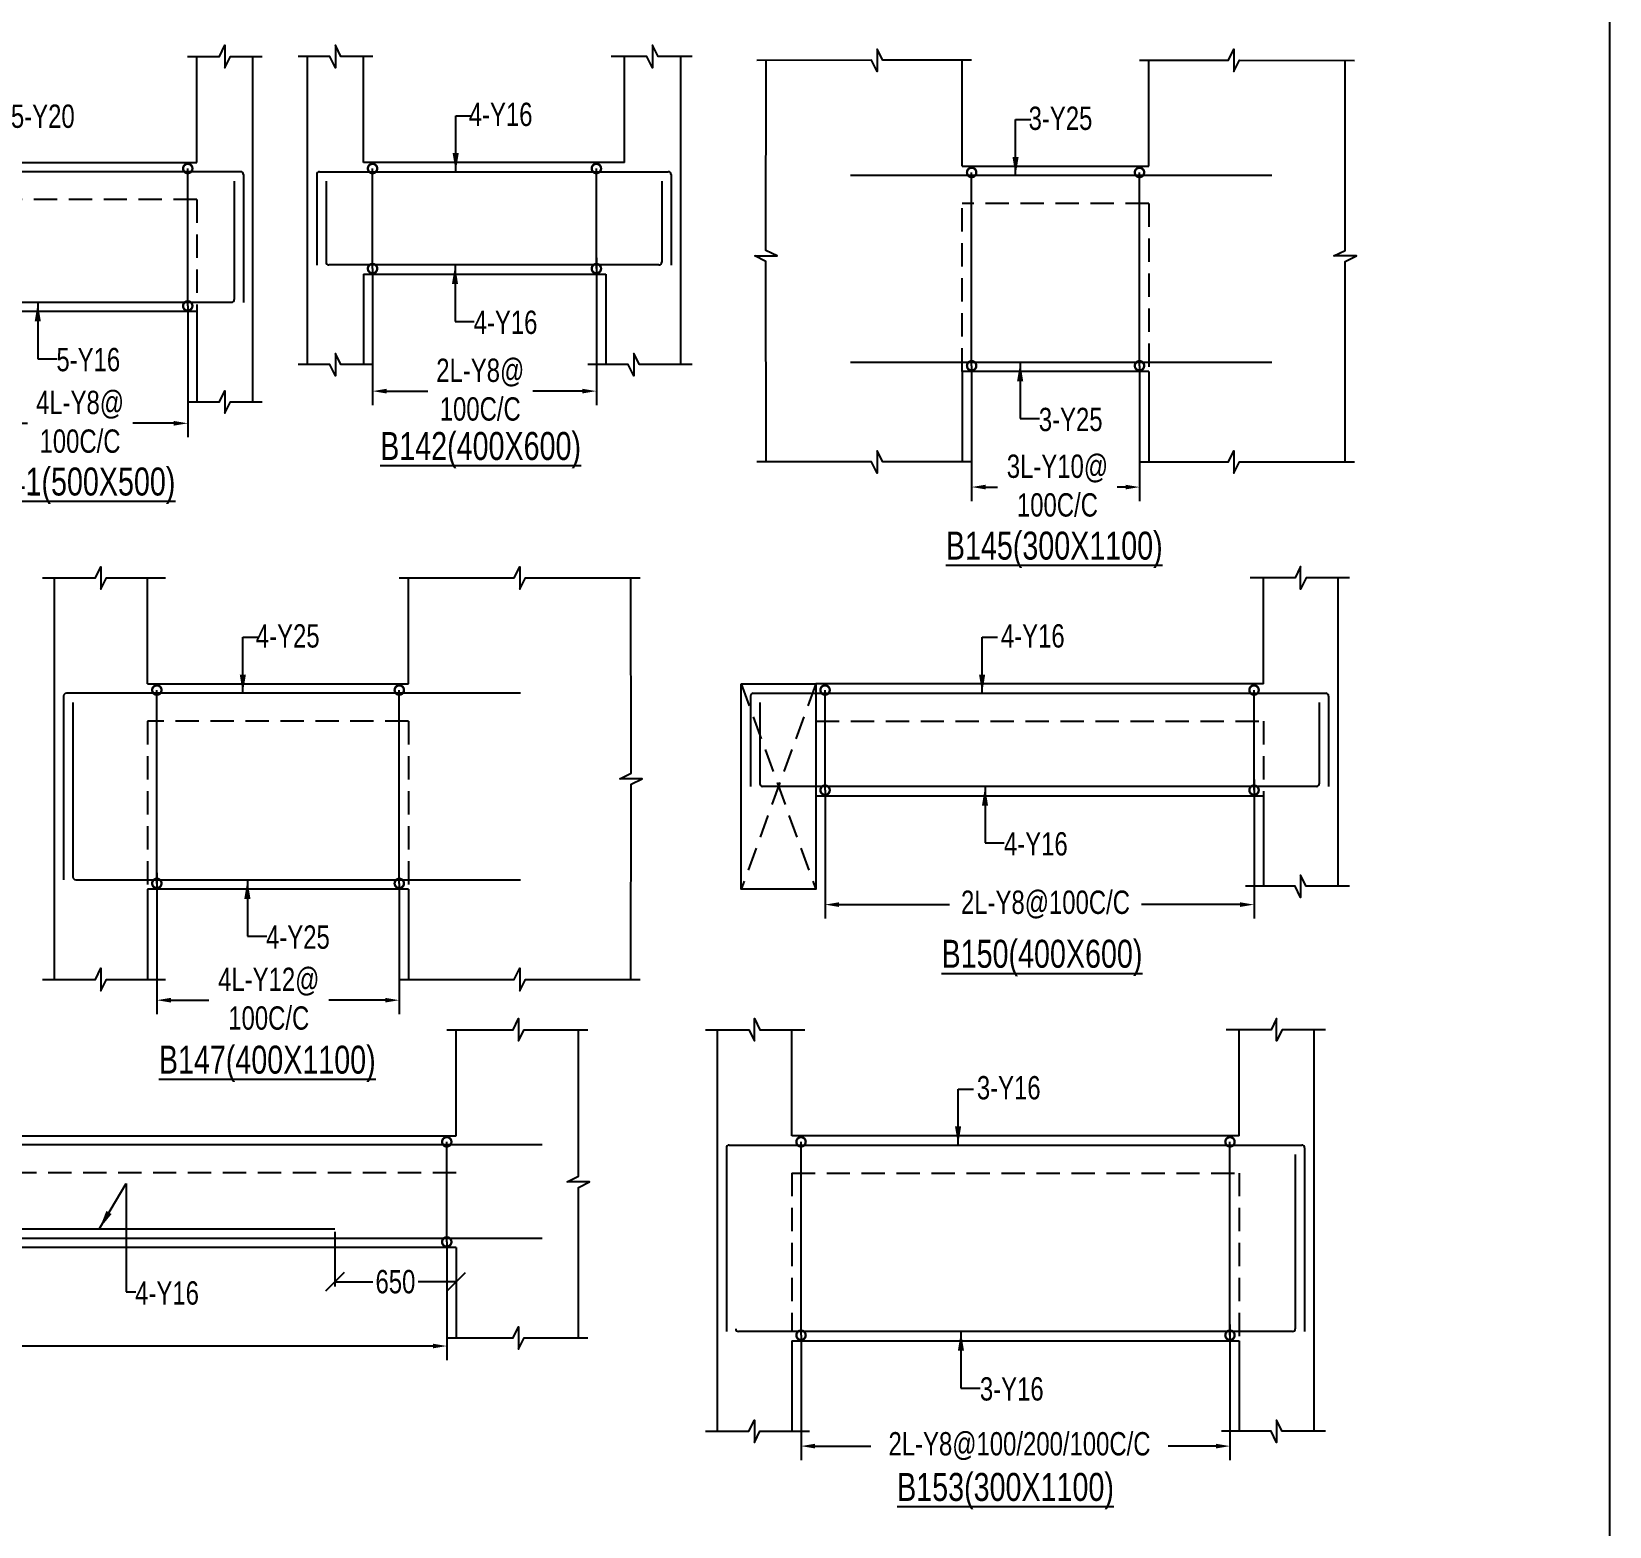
# Model space of a CAD drawing. Header units: millimetres. Extents: x 31347440 to 31744305, y -21457036 to -21063618.
# Drawn here: x 31671145 to 31679606, y -21179975 to -21171960 of the extents above; entities that cross this region are included whole.
import ezdxf

# ---------------------------------------------------------------- set-up
doc = ezdxf.new("R2010")
doc.units = ezdxf.units.MM
doc.header["$LTSCALE"] = 1000
doc.header["$MEASUREMENT"] = 0
doc.header["$PDMODE"] = 3
for name, pattern in [('CONTINOUS', [0]), ('CONTINU', [0]), ('HIDDEN', [0.375, 0.25, -0.125])]:
    doc.linetypes.add(name, pattern=pattern)
for name, color, linetype in [('-S-ARROW', 253, 'Continuous'), ('-S-MISC', 8, 'Continuous'), ('-S-STIRUP', 11, 'Continuous'), ('-STR-BEAM', 7, 'CONTINU'), ('-STR-COLUMN', 5, 'HIDDEN'), ('-STR-REINF', 3, 'Continuous'), ('-STR-RF-DIM', 8, 'CONTINOUS'), ('-STR-TEXT', 6, 'Continuous'), ('S-BEAM', 7, 'Continuous'), ('SEC TEXT', 9, 'Continuous'), ('SLAB LINE', 254, 'HIDDEN')]:
    doc.layers.add(name, color=color, linetype=linetype)
doc.styles.add('BEAM-LS', font='romans.shx', dxfattribs={"width": 0.8})
doc.styles.add('SOBHA', font='swisscl.ttf')
doc.styles.add('sobha.sed', font='swisscl.ttf')
doc.dimstyles.new('S-50', dxfattribs={"dimscale": 50, "dimtxt": 2.5, "dimasz": 2, "dimexe": 0.5, "dimexo": 0.25, "dimgap": 0.25, "dimtad": 0, "dimdec": 0, "dimrnd": 0.0005, "dimzin": 0, "dimdsep": 46, "dimtxsty": 'sobha.sed', "dimblk": 'OBLIQUE', "dimcen": 0.09, "dimclrd": 8, "dimclre": 8, "dimclrt": 6, "dimadec": 0, "dimazin": 0, "dimtfac": 1, "dimtdec": 0, "dimtofl": 0, "dimtmove": 2, "dimatfit": 3, "dimfxl": 0.18, "dimtolj": 1, "dimtzin": 0, "dimlwd": -1, "dimlwe": -1, "dimarcsym": 0})
doc.dimstyles.new('S-DIM50', dxfattribs={"dimscale": 50, "dimtxt": 2.5, "dimasz": 1.5, "dimexe": 1.5, "dimexo": 1, "dimgap": 0.5, "dimtad": 0, "dimdec": 0, "dimzin": 0, "dimdsep": 46, "dimtxsty": 'SOBHA', "dimcen": 0.09, "dimclrd": 256, "dimclre": 256, "dimclrt": 6, "dimadec": 5, "dimazin": 0, "dimtfac": 1, "dimtdec": 0, "dimtofl": 0, "dimtmove": 0, "dimatfit": 3, "dimfxl": 0.18, "dimtolj": 1, "dimtzin": 0, "dimlwd": -1, "dimlwe": -1, "dimarcsym": 0})
doc.dimstyles.new('STIRUP', dxfattribs={"dimscale": 50, "dimtxt": 2.5, "dimasz": 2.2, "dimexe": 0, "dimexo": 0, "dimgap": 0.5, "dimtad": 0, "dimdec": 0, "dimzin": 0, "dimdsep": 46, "dimtxsty": 'BEAM-LS', "dimblk": 'DOTSMALL', "dimcen": 0.09, "dimclrd": 256, "dimclre": 256, "dimclrt": 256, "dimadec": 5, "dimazin": 0, "dimtfac": 1, "dimtdec": 0, "dimtofl": 0, "dimtmove": 0, "dimatfit": 3, "dimldrblk": 'DOTSMALL', "dimfxl": 0, "dimfxlon": 1, "dimtolj": 1, "dimtzin": 0, "dimlwd": -1, "dimlwe": -1, "dimarcsym": 0})

# ---------------------------------------------------------------- blocks, each defined once
blk = doc.blocks.new('*D206')
at = {"layer": '-STR-RF-DIM', "transparency": 16777216}
for p, q in [((31670782.6, -21173373.8), (31670782.6, -21174135.2)), ((31671982.9, -21173430.8), (31671982.9, -21174135.2)), ((31670857.6, -21174060.2), (31671123, -21174060.2)), ((31671907.9, -21174060.2), (31671687.7, -21174060.2))]:
    blk.add_line(p, q, dxfattribs=at)
for points in [[(31670857.6, -21174047.7), (31670857.6, -21174072.7), (31670782.6, -21174060.2)], [(31671907.9, -21174047.7), (31671907.9, -21174072.7), (31671982.9, -21174060.2)]]:
    blk.add_solid(points, dxfattribs=at)
at = {"layer": 'Defpoints', "color": 0, "transparency": 16777216}
for p in [(31670782.6, -21173373.8, 178586.6), (31671982.9, -21173430.8, 178586.6), (31671982.9, -21174060.2)]:
    blk.add_point(p, dxfattribs=at)
at = {"layer": '-STR-RF-DIM', "color": 6, "transparency": 16777216, "char_height": 125, "attachment_point": 5, "style": 'SOBHA'}
for s, insert in [('\\A1;4L-Y8@', (31671405.3, -21173961)), ('\\A1;100C/C', (31671405.3, -21174156.7))]:
    blk.add_mtext(s, dxfattribs=dict(at, insert=insert))
blk = doc.blocks.new('_OBLIQUE')
at = {"color": 0, "linetype": 'ByBlock'}
blk.add_line((-0.5, -0.5), (0.5, 0.5), dxfattribs=at)
blk = doc.blocks.new('_DotSmall')
at = {"color": 0, "linetype": 'ByBlock', "const_width": 0.5}
blk.add_lwpolyline([(-0.0625, 0, 1), (0.0625, 0, 1)], format="xyb", close=True, dxfattribs=at)
blk = doc.blocks.new('*D208')
at = {"layer": '-S-STIRUP', "ltscale": 100, "transparency": 16777216}
blk.add_line((31671982.9, -21173430.8), (31671982.9, -21172694.1), dxfattribs=at)
at = {"layer": 'Defpoints', "color": 0, "linetype": 'CONTINU', "ltscale": 100, "transparency": 16777216}
for p in [(31671982.9, -21172694.1), (31671982.9, -21172694.1), (31671982.9, -21173430.8)]:
    blk.add_point(p, dxfattribs=at)
at = {"layer": '-S-STIRUP', "linetype": 'CONTINU', "ltscale": 100, "transparency": 16777216, "xscale": 100, "yscale": 100, "zscale": 100}
for p, rotation in [((31671982.9, -21172694.1), 90), ((31671982.9, -21173430.8), 270)]:
    blk.add_blockref('_DotSmall', p, dxfattribs=dict(at, rotation=rotation))
blk = doc.blocks.new('*D209')
at = {"layer": '-STR-RF-DIM', "transparency": 16777216}
for p, q in [((31674174.1, -21173173.8), (31674174.1, -21173962.7)), ((31672973.8, -21173230.8), (31672973.8, -21173962.7)), ((31673048.8, -21173887.7), (31673269.9, -21173887.7)), ((31674099.1, -21173887.7), (31673832.9, -21173887.7))]:
    blk.add_line(p, q, dxfattribs=at)
for points in [[(31673048.8, -21173875.2), (31673048.8, -21173900.2), (31672973.8, -21173887.7)], [(31674099.1, -21173875.2), (31674099.1, -21173900.2), (31674174.1, -21173887.7)]]:
    blk.add_solid(points, dxfattribs=at)
at = {"layer": 'Defpoints', "color": 0, "transparency": 16777216}
for p in [(31674174.1, -21173173.8, 178586.6), (31672973.8, -21173230.8, 178586.6), (31672973.8, -21173887.7)]:
    blk.add_point(p, dxfattribs=at)
at = {"layer": '-STR-RF-DIM', "color": 6, "transparency": 16777216, "char_height": 125, "attachment_point": 5, "style": 'SOBHA'}
for s, insert in [('\\A1;2L-Y8@', (31673551.4, -21173788.5)), ('\\A1;100C/C', (31673551.4, -21173984.2))]:
    blk.add_mtext(s, dxfattribs=dict(at, insert=insert))
blk = doc.blocks.new('*D210')
at = {"layer": '-S-STIRUP', "ltscale": 100, "transparency": 16777216}
blk.add_line((31674174.1, -21173230.8), (31674174.1, -21172694.1), dxfattribs=at)
at = {"layer": 'Defpoints', "color": 0, "linetype": 'CONTINU', "ltscale": 100, "transparency": 16777216}
for p in [(31674174.1, -21172694.1), (31674174.1, -21172694.1), (31674174.1, -21173230.8)]:
    blk.add_point(p, dxfattribs=at)
at = {"layer": '-S-STIRUP', "linetype": 'CONTINU', "ltscale": 100, "transparency": 16777216, "xscale": 100, "yscale": 100, "zscale": 100}
for p, rotation in [((31674174.1, -21172694.1), 90), ((31674174.1, -21173230.8), 270)]:
    blk.add_blockref('_DotSmall', p, dxfattribs=dict(at, rotation=rotation))
blk = doc.blocks.new('*D211')
at = {"layer": '-S-STIRUP', "ltscale": 100, "transparency": 16777216}
blk.add_line((31672973.8, -21173230.8), (31672973.8, -21172694.1), dxfattribs=at)
at = {"layer": 'Defpoints', "color": 0, "linetype": 'CONTINU', "ltscale": 100, "transparency": 16777216}
for p in [(31672973.8, -21172694.1), (31672973.8, -21172694.1), (31672973.8, -21173230.8)]:
    blk.add_point(p, dxfattribs=at)
at = {"layer": '-S-STIRUP', "linetype": 'CONTINU', "ltscale": 100, "transparency": 16777216, "xscale": 100, "yscale": 100, "zscale": 100}
for p, rotation in [((31672973.8, -21172694.1), 90), ((31672973.8, -21173230.8), 270)]:
    blk.add_blockref('_DotSmall', p, dxfattribs=dict(at, rotation=rotation))
blk = doc.blocks.new('*D213')
at = {"layer": '-STR-RF-DIM', "transparency": 16777216}
for p, q in [((31676186.4, -21173751.8), (31676186.4, -21174477.2)), ((31677086.4, -21173751.8), (31677086.4, -21174477.2)), ((31676261.4, -21174402.2), (31676325.6, -21174402.2)), ((31677011.4, -21174402.2), (31676967.1, -21174402.2))]:
    blk.add_line(p, q, dxfattribs=at)
for points in [[(31676261.4, -21174389.7), (31676261.4, -21174414.7), (31676186.4, -21174402.2)], [(31677011.4, -21174389.7), (31677011.4, -21174414.7), (31677086.4, -21174402.2)]]:
    blk.add_solid(points, dxfattribs=at)
at = {"layer": 'Defpoints', "color": 0, "transparency": 16777216}
for p in [(31676186.4, -21173751.8, 178586.6), (31677086.4, -21173751.8, 178586.6), (31677086.4, -21174402.2)]:
    blk.add_point(p, dxfattribs=at)
at = {"layer": '-STR-RF-DIM', "color": 6, "transparency": 16777216, "char_height": 125, "attachment_point": 5, "style": 'SOBHA'}
for s, insert in [('\\A1;3L-Y10@', (31676646.4, -21174303)), ('\\A1;100C/C', (31676646.4, -21174498.7))]:
    blk.add_mtext(s, dxfattribs=dict(at, insert=insert))
blk = doc.blocks.new('*D214')
at = {"layer": '-S-STIRUP', "ltscale": 100, "transparency": 16777216}
blk.add_line((31677086.4, -21173751.8), (31677086.4, -21172715.1), dxfattribs=at)
at = {"layer": 'Defpoints', "color": 0, "linetype": 'CONTINU', "ltscale": 100, "transparency": 16777216}
for p in [(31677086.4, -21172715.1), (31677086.4, -21172715.1), (31677086.4, -21173751.8, 0)]:
    blk.add_point(p, dxfattribs=at)
at = {"layer": '-S-STIRUP', "linetype": 'CONTINU', "ltscale": 100, "transparency": 16777216, "xscale": 100, "yscale": 100, "zscale": 100}
for p, rotation in [((31677086.4, -21172715.1), 90), ((31677086.4, -21173751.8), 270)]:
    blk.add_blockref('_DotSmall', p, dxfattribs=dict(at, rotation=rotation))
blk = doc.blocks.new('*D215')
at = {"layer": '-S-STIRUP', "ltscale": 100, "transparency": 16777216}
blk.add_line((31676186.4, -21173751.8), (31676186.4, -21172715.1), dxfattribs=at)
at = {"layer": 'Defpoints', "color": 0, "linetype": 'CONTINU', "ltscale": 100, "transparency": 16777216}
for p in [(31676186.4, -21172715.1), (31676186.4, -21172715.1), (31676186.4, -21173751.8, 0)]:
    blk.add_point(p, dxfattribs=at)
at = {"layer": '-S-STIRUP', "linetype": 'CONTINU', "ltscale": 100, "transparency": 16777216, "xscale": 100, "yscale": 100, "zscale": 100}
for p, rotation in [((31676186.4, -21172715.1), 90), ((31676186.4, -21173751.8), 270)]:
    blk.add_blockref('_DotSmall', p, dxfattribs=dict(at, rotation=rotation))
blk = doc.blocks.new('*D216')
at = {"layer": '-STR-RF-DIM', "transparency": 16777216}
for p, q in [((31671817.2, -21176470.3), (31671817.2, -21177228.5)), ((31673117.3, -21176527.3), (31673117.3, -21177228.5)), ((31671892.2, -21177153.5), (31672095.8, -21177153.5)), ((31673042.3, -21177153.5), (31672738.8, -21177153.5))]:
    blk.add_line(p, q, dxfattribs=at)
for points in [[(31671892.2, -21177141), (31671892.2, -21177166), (31671817.2, -21177153.5)], [(31673042.3, -21177141), (31673042.3, -21177166), (31673117.3, -21177153.5)]]:
    blk.add_solid(points, dxfattribs=at)
at = {"layer": 'Defpoints', "color": 0, "transparency": 16777216}
for p in [(31671817.2, -21176470.3, 178586.6), (31673117.3, -21176527.3, 178586.6), (31673117.3, -21177153.5)]:
    blk.add_point(p, dxfattribs=at)
at = {"layer": '-STR-RF-DIM', "color": 6, "transparency": 16777216, "char_height": 125, "attachment_point": 5, "style": 'SOBHA'}
for s, insert in [('\\A1;4L-Y12@', (31672417.3, -21177054.3)), ('\\A1;100C/C', (31672417.3, -21177250))]:
    blk.add_mtext(s, dxfattribs=dict(at, insert=insert))
blk = doc.blocks.new('*D217')
at = {"layer": '-S-STIRUP', "ltscale": 100, "transparency": 16777216}
blk.add_line((31671817.2, -21176527.3), (31671817.2, -21175490.6), dxfattribs=at)
at = {"layer": 'Defpoints', "color": 0, "linetype": 'CONTINU', "ltscale": 100, "transparency": 16777216}
for p in [(31671817.2, -21175490.6), (31671817.2, -21175490.6), (31671817.2, -21176527.3)]:
    blk.add_point(p, dxfattribs=at)
at = {"layer": '-S-STIRUP', "linetype": 'CONTINU', "ltscale": 100, "transparency": 16777216, "xscale": 100, "yscale": 100, "zscale": 100}
for p, rotation in [((31671817.2, -21175490.6), 90), ((31671817.2, -21176527.3), 270)]:
    blk.add_blockref('_DotSmall', p, dxfattribs=dict(at, rotation=rotation))
blk = doc.blocks.new('*D218')
at = {"layer": '-S-STIRUP', "ltscale": 100, "transparency": 16777216}
blk.add_line((31673117.3, -21176527.3), (31673117.3, -21175490.6), dxfattribs=at)
at = {"layer": 'Defpoints', "color": 0, "linetype": 'CONTINU', "ltscale": 100, "transparency": 16777216}
for p in [(31673117.3, -21175490.6), (31673117.3, -21175490.6), (31673117.3, -21176527.3)]:
    blk.add_point(p, dxfattribs=at)
at = {"layer": '-S-STIRUP', "linetype": 'CONTINU', "ltscale": 100, "transparency": 16777216, "xscale": 100, "yscale": 100, "zscale": 100}
for p, rotation in [((31673117.3, -21175490.6), 90), ((31673117.3, -21176527.3), 270)]:
    blk.add_blockref('_DotSmall', p, dxfattribs=dict(at, rotation=rotation))
blk = doc.blocks.new('*D225')
at = {"layer": '-STR-RF-DIM', "transparency": 16777216}
for p, q in [((31677700.7, -21175970.3), (31677700.7, -21176715.9)), ((31675400.4, -21176027.3), (31675400.4, -21176715.9)), ((31675475.4, -21176640.9), (31676068.2, -21176640.9)), ((31677625.7, -21176640.9), (31677096.3, -21176640.9))]:
    blk.add_line(p, q, dxfattribs=at)
for points in [[(31675475.4, -21176628.4), (31675475.4, -21176653.4), (31675400.4, -21176640.9)], [(31677625.7, -21176628.4), (31677625.7, -21176653.4), (31677700.7, -21176640.9)]]:
    blk.add_solid(points, dxfattribs=at)
at = {"layer": 'Defpoints', "color": 0, "transparency": 16777216}
for p in [(31677700.7, -21175970.3, 178586.6), (31675400.4, -21176027.3, 178586.6), (31675400.4, -21176640.9)]:
    blk.add_point(p, dxfattribs=at)
at = {"layer": '-STR-RF-DIM', "color": 6, "transparency": 16777216, "insert": (31676582.3, -21176640.9), "char_height": 125, "attachment_point": 5, "style": 'SOBHA'}
blk.add_mtext('\\A1;2L-Y8@100C/C', dxfattribs=at)
blk = doc.blocks.new('*D226')
at = {"layer": '-S-STIRUP', "ltscale": 100, "transparency": 16777216}
blk.add_line((31677700.7, -21176027.3), (31677700.7, -21175490.6), dxfattribs=at)
at = {"layer": 'Defpoints', "color": 0, "linetype": 'CONTINU', "ltscale": 100, "transparency": 16777216}
for p in [(31677700.7, -21175490.6), (31677700.7, -21175490.6), (31677700.7, -21176027.3)]:
    blk.add_point(p, dxfattribs=at)
at = {"layer": '-S-STIRUP', "linetype": 'CONTINU', "ltscale": 100, "transparency": 16777216, "xscale": 100, "yscale": 100, "zscale": 100}
for p, rotation in [((31677700.7, -21175490.6), 90), ((31677700.7, -21176027.3), 270)]:
    blk.add_blockref('_DotSmall', p, dxfattribs=dict(at, rotation=rotation))
blk = doc.blocks.new('*D227')
at = {"layer": '-S-STIRUP', "ltscale": 100, "transparency": 16777216}
blk.add_line((31675400.4, -21176027.3), (31675400.4, -21175490.6), dxfattribs=at)
at = {"layer": 'Defpoints', "color": 0, "linetype": 'CONTINU', "ltscale": 100, "transparency": 16777216}
for p in [(31675400.4, -21175490.6), (31675400.4, -21175490.6), (31675400.4, -21176027.3)]:
    blk.add_point(p, dxfattribs=at)
at = {"layer": '-S-STIRUP', "linetype": 'CONTINU', "ltscale": 100, "transparency": 16777216, "xscale": 100, "yscale": 100, "zscale": 100}
for p, rotation in [((31675400.4, -21175490.6), 90), ((31675400.4, -21176027.3), 270)]:
    blk.add_blockref('_DotSmall', p, dxfattribs=dict(at, rotation=rotation))
blk = doc.blocks.new('*D229')
at = {"layer": '-STR-RF-DIM', "transparency": 16777216}
for p, q in [((31675271.4, -21178949.9), (31675271.4, -21179619.5)), ((31677571.7, -21178892.9), (31677571.7, -21179619.5)), ((31675346.4, -21179544.5), (31675646.3, -21179544.5)), ((31677496.7, -21179544.5), (31677239.8, -21179544.5))]:
    blk.add_line(p, q, dxfattribs=at)
for points in [[(31675346.4, -21179532), (31675346.4, -21179557), (31675271.4, -21179544.5)], [(31677496.7, -21179532), (31677496.7, -21179557), (31677571.7, -21179544.5)]]:
    blk.add_solid(points, dxfattribs=at)
at = {"layer": 'Defpoints', "color": 0, "transparency": 16777216}
for p in [(31675271.4, -21178949.9, 178586.6), (31677571.7, -21178892.9, 178586.6), (31675271.4, -21179544.5)]:
    blk.add_point(p, dxfattribs=at)
at = {"layer": '-STR-RF-DIM', "color": 6, "transparency": 16777216, "insert": (31676443.1, -21179544.5), "char_height": 125, "attachment_point": 5, "style": 'SOBHA'}
blk.add_mtext('\\A1;2L-Y8@100/200/100C/C', dxfattribs=at)
blk = doc.blocks.new('*D230')
at = {"layer": '-S-STIRUP', "ltscale": 100, "transparency": 16777216}
blk.add_line((31677571.7, -21178949.9), (31677571.7, -21177913.1), dxfattribs=at)
at = {"layer": 'Defpoints', "color": 0, "linetype": 'CONTINU', "ltscale": 100, "transparency": 16777216}
for p in [(31677571.7, -21177913.1), (31677571.7, -21177913.1), (31677571.7, -21178949.9)]:
    blk.add_point(p, dxfattribs=at)
at = {"layer": '-S-STIRUP', "linetype": 'CONTINU', "ltscale": 100, "transparency": 16777216, "xscale": 100, "yscale": 100, "zscale": 100}
for p, rotation in [((31677571.7, -21177913.1), 90), ((31677571.7, -21178949.9), 270)]:
    blk.add_blockref('_DotSmall', p, dxfattribs=dict(at, rotation=rotation))
blk = doc.blocks.new('*D228')
at = {"layer": '-S-STIRUP', "ltscale": 100, "transparency": 16777216}
blk.add_line((31675271.4, -21178949.9), (31675271.4, -21177913.1), dxfattribs=at)
at = {"layer": 'Defpoints', "color": 0, "linetype": 'CONTINU', "ltscale": 100, "transparency": 16777216}
for p in [(31675271.4, -21177913.1), (31675271.4, -21177913.1), (31675271.4, -21178949.9)]:
    blk.add_point(p, dxfattribs=at)
at = {"layer": '-S-STIRUP', "linetype": 'CONTINU', "ltscale": 100, "transparency": 16777216, "xscale": 100, "yscale": 100, "zscale": 100}
for p, rotation in [((31675271.4, -21177913.1), 90), ((31675271.4, -21178949.9), 270)]:
    blk.add_blockref('_DotSmall', p, dxfattribs=dict(at, rotation=rotation))
blk = doc.blocks.new('*D234')
at = {"layer": '-STR-RF-DIM', "transparency": 16777216}
for p, q in [((31667471.5, -21178392.7), (31667471.5, -21179082.8)), ((31673372.5, -21178449.6), (31673372.5, -21179082.8)), ((31667546.5, -21179007.8), (31669466.4, -21179007.8)), ((31673297.5, -21179007.8), (31671061.7, -21179007.8))]:
    blk.add_line(p, q, dxfattribs=at)
for points in [[(31667546.5, -21178995.3), (31667546.5, -21179020.3), (31667471.5, -21179007.8)], [(31673297.5, -21178995.3), (31673297.5, -21179020.3), (31673372.5, -21179007.8)]]:
    blk.add_solid(points, dxfattribs=at)
at = {"layer": 'Defpoints', "color": 0, "transparency": 16777216}
for p in [(31667471.5, -21178392.7, 178586.6), (31673372.5, -21178449.6, 178586.6), (31673372.5, -21179007.8)]:
    blk.add_point(p, dxfattribs=at)
at = {"layer": '-STR-RF-DIM', "color": 6, "transparency": 16777216, "insert": (31670264.1, -21179007.8), "char_height": 125, "attachment_point": 5, "style": 'SOBHA'}
blk.add_mtext('\\A1;4L-Y8@100/125/100C/C', dxfattribs=at)
blk = doc.blocks.new('*D236')
at = {"layer": '-S-STIRUP', "ltscale": 100, "transparency": 16777216}
blk.add_line((31673371.8, -21178449.6), (31673371.8, -21177912.9), dxfattribs=at)
at = {"layer": 'Defpoints', "color": 0, "linetype": 'CONTINU', "ltscale": 100, "transparency": 16777216}
for p in [(31673371.8, -21177912.9), (31673371.8, -21177912.9), (31673371.8, -21178449.6)]:
    blk.add_point(p, dxfattribs=at)
at = {"layer": '-S-STIRUP', "linetype": 'CONTINU', "ltscale": 100, "transparency": 16777216, "xscale": 100, "yscale": 100, "zscale": 100}
for p, rotation in [((31673371.8, -21177912.9), 90), ((31673371.8, -21178449.6), 270)]:
    blk.add_blockref('_DotSmall', p, dxfattribs=dict(at, rotation=rotation))
blk = doc.blocks.new('*D544')
at = {"color": 8, "transparency": 16777216}
for p, q in [((31672771.6, -21178395.1), (31672771.6, -21178688.6)), ((31673421.6, -21178492.4), (31673421.6, -21178688.6)), ((31672771.6, -21178663.6), (31672974.7, -21178663.6)), ((31673421.6, -21178663.6), (31673218.5, -21178663.6))]:
    blk.add_line(p, q, dxfattribs=at)
at = {"layer": 'Defpoints', "color": 0, "transparency": 16777216}
for p in [(31672771.6, -21178382.6, 0), (31673421.6, -21178479.9), (31673421.6, -21178663.6)]:
    blk.add_point(p, dxfattribs=at)
at = {"color": 8, "transparency": 16777216, "xscale": 100, "yscale": 100, "zscale": 100, "rotation": 180}
blk.add_blockref('_OBLIQUE', (31672771.6, -21178663.6), dxfattribs=at)
at = {"color": 8, "transparency": 16777216, "xscale": 100, "yscale": 100, "zscale": 100}
blk.add_blockref('_OBLIQUE', (31673421.6, -21178663.6), dxfattribs=at)
at = {"color": 6, "transparency": 16777216, "insert": (31673096.6, -21178663.6), "char_height": 125, "attachment_point": 5, "style": 'sobha.sed'}
blk.add_mtext('\\A1;650', dxfattribs=at)

msp = doc.modelspace()

# ---------------------------------------------------------------- linework, layer by layer
at = {"layer": '-S-MISC', "linetype": 'ByBlock', "ltscale": 1000, "elevation": 0}
for points in [[(31671982.2, -21172092.9), (31672152.3, -21172092.9), (31672182.1, -21172033.2), (31672182.1, -21172153.4), (31672212, -21172092.9), (31672382.1, -21172092.9)], [(31672974.5, -21172092.9), (31672804.4, -21172092.9), (31672774.6, -21172033.2), (31672774.6, -21172153.4), (31672744.7, -21172092.9), (31672574.7, -21172092.9)], [(31674687.9, -21172092.9), (31674505.2, -21172092.9), (31674475.3, -21172033.2), (31674475.3, -21172153.4), (31674445.5, -21172092.9), (31674253.8, -21172092.9)], [(31675084, -21174266.7), (31675083.2, -21173192.8), (31675023.6, -21173162.9), (31675143.7, -21173162.9), (31675083.2, -21173133.1), (31675083.8, -21172113.9)], [(31676186.4, -21172113.9), (31675709.9, -21172113.9), (31675680, -21172054.2), (31675680, -21172174.4), (31675650.2, -21172113.9), (31675034, -21172114.1)], [(31677086.4, -21172113.9), (31677562.9, -21172113.9), (31677592.7, -21172054.2), (31677592.7, -21172174.4), (31677622.6, -21172113.9), (31678238.8, -21172114.1)], [(31678188.8, -21174266.7), (31678189.5, -21173192.8), (31678249.2, -21173162.9), (31678129, -21173162.9), (31678189.5, -21173133.1), (31678189, -21172113.9)], [(31672974.7, -21173745.6), (31672804.4, -21173745.6), (31672774.6, -21173686), (31672774.6, -21173806.1), (31672744.7, -21173745.6), (31672574.7, -21173745.6)], [(31674687.2, -21173745.6), (31674404.5, -21173745.6), (31674374.6, -21173686), (31674374.6, -21173806.1), (31674344.8, -21173745.6), (31674128.1, -21173745.6)], [(31671982.1, -21173945.6), (31672152.3, -21173945.6), (31672182.1, -21173886), (31672182.1, -21174006.1), (31672212, -21173945.6), (31672382.1, -21173945.6)], [(31676184.8, -21174266.7), (31675709.9, -21174266.7), (31675680, -21174207), (31675680, -21174327.2), (31675650.2, -21174266.7), (31675034, -21174266.9)], [(31677087.9, -21174266.7), (31677562.9, -21174266.7), (31677592.7, -21174207), (31677592.7, -21174327.2), (31677622.6, -21174266.7), (31678238.8, -21174266.9)], [(31671204.8, -21174889.4), (31671487.5, -21174889.4), (31671517.4, -21174829.7), (31671517.4, -21174949.9), (31671547.2, -21174889.4), (31671863.2, -21174889.4)], [(31673117.3, -21174889.4), (31673733.5, -21174889.4), (31673763.4, -21174829.7), (31673763.4, -21174949.9), (31673793.2, -21174889.4), (31674409.4, -21174889.6)], [(31674359.4, -21177042.2), (31674360.1, -21175995.6), (31674419.8, -21175965.8), (31674299.6, -21175965.8), (31674360.1, -21175935.9), (31674359.6, -21174889.4)], [(31678212.4, -21174889.4), (31677980.4, -21174889.4), (31677950.6, -21174949), (31677950.6, -21174828.9), (31677920.7, -21174889.4), (31677679.5, -21174889.4)], [(31678213.2, -21176542.2), (31677980.4, -21176542.2), (31677950.6, -21176482.5), (31677950.6, -21176602.7), (31677920.7, -21176542.2), (31677654.7, -21176542.2)], [(31671204.8, -21177042.2), (31671487.5, -21177042.2), (31671517.4, -21176982.5), (31671517.4, -21177102.7), (31671547.2, -21177042.2), (31671863.2, -21177042.2)], [(31673117.3, -21177042.2), (31673733.5, -21177042.2), (31673763.4, -21176982.5), (31673763.4, -21177102.7), (31673793.2, -21177042.2), (31674409.4, -21177042.4)], [(31673371.6, -21177311.7), (31673727.2, -21177311.7), (31673757.1, -21177252.1), (31673757.1, -21177372.2), (31673786.9, -21177311.7), (31674127.6, -21177312)], [(31674759.7, -21177312), (31674991.6, -21177312), (31675021.5, -21177371.6), (31675021.5, -21177251.5), (31675051.4, -21177312), (31675292.6, -21177312)], [(31678083.4, -21177312), (31677851.4, -21177312), (31677821.6, -21177371.6), (31677821.6, -21177251.5), (31677791.7, -21177312), (31677550.4, -21177312)], [(31674077.6, -21178964.5), (31674078.4, -21178157.1), (31674138, -21178127.2), (31674017.9, -21178127.2), (31674078.4, -21178097.4), (31674077.9, -21177311.7)], [(31673373.2, -21178964.5), (31673727.2, -21178964.5), (31673757.1, -21178904.8), (31673757.1, -21179025), (31673786.9, -21178964.5), (31674127.6, -21178964.7)], [(31674758.9, -21179464.7), (31674991.6, -21179464.7), (31675021.5, -21179405.1), (31675021.5, -21179525.2), (31675051.4, -21179464.7), (31675317.4, -21179464.7)], [(31678084.2, -21179464.7), (31677851.4, -21179464.7), (31677821.6, -21179405.1), (31677821.6, -21179525.2), (31677791.7, -21179464.7), (31677525.7, -21179464.7)]]:
    msp.add_lwpolyline(points, dxfattribs=at)
at = {"layer": '-STR-BEAM'}
for p, q in [((31670632.1, -21172661.1, 0), (31672032.1, -21172661.1, 0)), ((31674324.6, -21172661.1, 0), (31672924.7, -21172661.1, 0)), ((31676136.4, -21172682.1, 0), (31677136.4, -21172682.1, 0)), ((31671767.4, -21175457.6, 0), (31673167.3, -21175457.6, 0)), ((31677750.6, -21175457.6, 0), (31675350.6, -21175457.6, 0)), ((31667421.6, -21177879.9, 0), (31673421.6, -21177879.9, 0)), ((31677621.5, -21177880.1, 0), (31675221.5, -21177880.1, 0))]:
    msp.add_line(p, q, dxfattribs=at)
at = {"layer": '-STR-BEAM', "elevation": 0}
for points in [[(31679606.4, -21188463.8), (31644306.4, -21188463.8), (31644306.4, -21159763.8), (31679606.4, -21159763.8)], [(31674950.6, -21175457.6), (31675350.6, -21175457.6), (31675350.6, -21176557.6), (31674950.6, -21176557.6)]]:
    msp.add_lwpolyline(points, close=True, dxfattribs=at)
for points in [[(31672924.7, -21173261.1), (31674223.9, -21173261.1)], [(31672032.1, -21173461.1), (31670732.8, -21173461.1)], [(31677136.4, -21173782.1), (31676136.4, -21173782.1)], [(31675350.6, -21176057.6), (31677750.6, -21176057.6)], [(31673167.3, -21176557.6), (31671767.4, -21176557.6)], [(31673421.6, -21178479.9), (31667421.6, -21178479.9)], [(31675221.5, -21178980.1), (31677621.5, -21178980.1)]]:
    msp.add_lwpolyline(points, dxfattribs=at)
at = {"layer": '-STR-COLUMN', "linetype": 'Continuous', "ltscale": 10}
for p, q in [((31672032.1, -21172661.1, 0), (31672032.1, -21172092.9, 0)), ((31672332.1, -21173945.6, 0), (31672332.1, -21172092.9, 0)), ((31672624.7, -21173745.6, 0), (31672624.7, -21172092.9, 0)), ((31672924.7, -21172661.1, 0), (31672924.7, -21172092.9, 0)), ((31674324.6, -21172661.1, 0), (31674324.6, -21172092.9, 0)), ((31674624.6, -21172092.9, 0), (31674624.6, -21172661.1, 0)), ((31676136.4, -21172682.1, 0), (31676136.4, -21172113.9, 0)), ((31677136.4, -21172682.1, 0), (31677136.4, -21172113.9, 0)), ((31674624.6, -21172661.1, 0), (31674624.6, -21173745.6, 0)), ((31672924.7, -21173261.1, 0), (31672924.7, -21173745.6, 0)), ((31674223.9, -21173261.1, 0), (31674223.9, -21173745.6, 0)), ((31672032.1, -21173461.1, 0), (31672032.1, -21173945.6, 0)), ((31676136.4, -21173782.1, 0), (31676136.4, -21174266.7, 0)), ((31677136.4, -21173782.1, 0), (31677136.4, -21174266.7, 0)), ((31671267.3, -21174889.4, 0), (31671267.3, -21177042.2, 0)), ((31671767.4, -21175457.6, 0), (31671767.4, -21174889.4, 0)), ((31673167.3, -21175457.6, 0), (31673167.3, -21174889.4, 0)), ((31677750.6, -21175457.6, 0), (31677750.6, -21174889.4, 0)), ((31678150.6, -21174889.4, 0), (31678150.6, -21176542.2, 0)), ((31677750.6, -21176057.6, 0), (31677750.6, -21176542.2, 0)), ((31671767.4, -21176557.6, 0), (31671767.4, -21177042.2, 0)), ((31673167.3, -21176557.6, 0), (31673167.3, -21177042.2, 0)), ((31673421.6, -21177879.9, 0), (31673421.6, -21177311.7, 0)), ((31674821.5, -21177312, 0), (31674821.5, -21179464.7, 0)), ((31675221.5, -21177880.1, 0), (31675221.5, -21177312, 0)), ((31677621.5, -21177880.1, 0), (31677621.5, -21177312, 0)), ((31678021.6, -21177312, 0), (31678021.6, -21179464.7, 0)), ((31673421.6, -21178479.9, 0), (31673421.6, -21178964.5, 0)), ((31675221.5, -21178980.1, 0), (31675221.5, -21179464.7, 0)), ((31677621.5, -21178980.1, 0), (31677621.5, -21179464.7, 0))]:
    msp.add_line(p, q, dxfattribs=at)
at = {"layer": '-STR-REINF', "ltscale": 10}
for p, q in [((31672267.1, -21172711.1, 0), (31670397.1, -21172711.1, 0)), ((31672232.1, -21172761.1, 0), (31672232.1, -21173396.1, 0)), ((31672282.1, -21172726.1, 0), (31672282.1, -21173411.7, 0)), ((31672674.6, -21172726.1, 0), (31672674.6, -21173211.7, 0)), ((31672689.6, -21172711.1, 0), (31674559.6, -21172711.1, 0)), ((31672724.6, -21172761.1, 0), (31672724.6, -21173196.1, 0)), ((31674524.6, -21172761.1, 0), (31674524.6, -21173196.1, 0)), ((31674574.6, -21172726.1, 0), (31674574.6, -21173211.7, 0)), ((31677796.7, -21172732.1, 0), (31675536.4, -21172732.1, 0)), ((31674509.6, -21173211.1, 0), (31672739.6, -21173211.1, 0)), ((31670447.1, -21173411.1, 0), (31672217.1, -21173411.1, 0)), ((31675536.4, -21173732.1, 0), (31677796.7, -21173732.1, 0)), ((31671317.3, -21175522.6, 0), (31671317.3, -21176508.2, 0)), ((31673767.3, -21175507.6, 0), (31671332.3, -21175507.6, 0)), ((31671367.3, -21175557.6, 0), (31671367.3, -21176492.6, 0)), ((31675000.5, -21175522.6, 0), (31675000.5, -21176008.2, 0)), ((31675015.5, -21175507.6, 0), (31678085.6, -21175507.6, 0)), ((31675050.5, -21175557.6, 0), (31675050.5, -21175992.6, 0)), ((31678050.6, -21175557.6, 0), (31678050.6, -21175992.6, 0)), ((31678100.6, -21175522.6, 0), (31678100.6, -21176008.2, 0)), ((31678035.6, -21176007.6, 0), (31675065.5, -21176007.6, 0)), ((31671382.3, -21176507.6, 0), (31673767.3, -21176507.6, 0)), ((31673883.6, -21177929.9, 0), (31667036.9, -21177929.9, 0)), ((31674871.5, -21177945.1, 0), (31674871.5, -21178930.8, 0)), ((31674886.5, -21177930.1, 0), (31677956.6, -21177930.1, 0)), ((31677971.6, -21177945.1, 0), (31677971.6, -21178930.8, 0)), ((31677921.6, -21177980.1, 0), (31677921.6, -21178915.1, 0)), ((31667086.9, -21178429.9, 0), (31673883.6, -21178429.9, 0)), ((31668071.6, -21178379.9, 0), (31672771.6, -21178379.9, 0)), ((31677906.6, -21178930.1, 0), (31674936.5, -21178930.1, 0))]:
    msp.add_line(p, q, dxfattribs=at)
for centre, start, end in [((31672267.1, -21172726.1, 0), 0, 90), ((31672689.6, -21172726.1, 0), 90, 180), ((31674559.6, -21172726.1, 0), 0, 90), ((31672739.6, -21173196.1, 0), 180, 270), ((31674509.6, -21173196.1, 0), 270, 0), ((31672217.1, -21173396.1, 0), 270, 0), ((31671332.3, -21175522.6, 0), 90, 180), ((31675015.5, -21175522.6, 0), 90, 180), ((31678085.6, -21175522.6, 0), 0, 90), ((31675065.5, -21175992.6, 0), 180, 270), ((31678035.6, -21175992.6, 0), 270, 0), ((31671382.3, -21176492.6, 0), 180, 270), ((31674886.5, -21177945.1, 0), 90, 180), ((31677956.6, -21177945.1, 0), 0, 90), ((31674936.5, -21178915.1, 0), 180, 270), ((31677906.6, -21178915.1, 0), 270, 0)]:
    msp.add_arc(centre, 15, start, end, dxfattribs=at)
at = {"layer": 'S-BEAM', "linetype": 'HIDDEN', "ltscale": 0.5}
for p, q in [((31674950.6, -21175457.6, 0), (31675350.6, -21176557.6, 0)), ((31675350.6, -21175457.6, 0), (31674950.6, -21176557.6, 0))]:
    msp.add_line(p, q, dxfattribs=at)
at = {"layer": 'SLAB LINE', "color": 8, "linetype": 'HIDDEN', "ltscale": 0.5}
for p, q in [((31672032.1, -21172861.1, 0), (31670732.8, -21172861.1, 0)), ((31672032.1, -21172861.1, 0), (31672032.1, -21173461.1, 0)), ((31677136.2, -21172882.1, 0), (31676136.4, -21172882.1, 0)), ((31676136.4, -21173782.1, 0), (31676136.4, -21172882.1, 0)), ((31677136.2, -21172882.1, 0), (31677136.2, -21173782.1, 0)), ((31673167.2, -21175657.6, 0), (31671767.4, -21175657.6, 0)), ((31671767.4, -21175657.6, 0), (31671767.4, -21176557.6, 0)), ((31673167.2, -21175657.6, 0), (31673167.3, -21176557.6, 0)), ((31675350.6, -21175657.6, 0), (31677750.6, -21175657.6, 0)), ((31675350.6, -21175657.6, 0), (31675350.6, -21176007.6, 0)), ((31677750.6, -21175657.6, 0), (31677750.6, -21176057.6, 0)), ((31673421.6, -21178079.9, 0), (31667421.6, -21178079.9, 0)), ((31675221.5, -21178080.1, 0), (31677621.5, -21178080.1, 0)), ((31675221.5, -21178080.1, 0), (31675221.5, -21178930.1, 0)), ((31677621.5, -21178080.1, 0), (31677621.5, -21178980.1, 0))]:
    msp.add_line(p, q, dxfattribs=at)

# ---------------------------------------------------------------- texts
at = {"layer": '-STR-TEXT', "color": 6, "style": 'SOBHA'}
for s, p in [('5-Y20', (31671034.8, -21172476.2, 0)), ('4-Y16', (31673489.7, -21172466.2, 0)), ('3-Y25', (31676491.9, -21172487.2, 0)), ('4-Y16', (31673516.1, -21173581.1, 0)), ('5-Y16', (31671278.7, -21173781.1, 0)), ('3-Y25', (31676546.6, -21174102.1, 0)), ('4-Y25', (31672348.1, -21175262.7, 0)), ('4-Y16', (31676343.3, -21175262.7, 0)), ('4-Y16', (31676359.7, -21176377.6, 0)), ('4-Y25', (31672402.8, -21176877.6, 0)), ('3-Y16', (31676214.3, -21177685.3, 0)), ('4-Y16', (31671701.1, -21178785.8, 0)), ('3-Y16', (31676230.7, -21179300.2, 0))]:
    msp.add_text(s, height=125, dxfattribs=at).set_placement(p)
at = {"layer": 'SEC TEXT', "color": 4, "linetype": 'ByBlock', "style": 'sobha.sed'}
for s, rotation, p in [('%%UB142(400X600)', 0.01072, (31673014.7, -21174257, 0)), ('%%UB141(500X500)', 359.98928, (31670839.5, -21174447.3, 0)), ('%%UB145(300X1100)', 359.98928, (31676048.1, -21174791, 0)), ('%%UB150(400X600)', 0.01072, (31676025.1, -21176979.7, 0)), ('%%UB147(400X1100)', 359.98928, (31671828.1, -21177547.3, 0)), ('%%UB153(300X1100)', 0.01072, (31675786.8, -21179838.4, 0))]:
    msp.add_text(s, height=150, rotation=rotation, dxfattribs=at).set_placement(p)

# ---------------------------------------------------------------- dimensions: what is measured, and where the dimension line sits
at = {"layer": '-S-STIRUP', "linetype": 'CONTINU', "ltscale": 100}
for base, p1, p2, picture, middle in [((31671982.9, -21172694.1, 178586.6), (31671982.9, -21173430.8, 178586.6), (31671982.9, -21172694.1, 178586.6), '*D208', (31671982.9, -21173062.4, 178586.6)), ((31672973.8, -21172694.1, 178586.6), (31672973.8, -21173230.8, 178586.6), (31672973.8, -21172694.1, 178586.6), '*D211', (31672973.8, -21172962.4, 178586.6)), ((31674174.1, -21172694.1, 178586.6), (31674174.1, -21173230.8, 178586.6), (31674174.1, -21172694.1, 178586.6), '*D210', (31674174.1, -21172962.4, 178586.6)), ((31676186.4, -21172715.1, 178586.6), (31676186.4, -21173751.8, 178586.6), (31676186.4, -21172715.1, 178586.6), '*D215', (31676186.4, -21173233.4, 178586.6)), ((31677086.4, -21172715.1, 178586.6), (31677086.4, -21173751.8, 178586.6), (31677086.4, -21172715.1, 178586.6), '*D214', (31677086.4, -21173233.4, 178586.6)), ((31671817.2, -21175490.6, 178586.6), (31671817.2, -21176527.3, 178586.6), (31671817.2, -21175490.6, 178586.6), '*D217', (31671817.2, -21176008.9, 178586.6)), ((31673117.3, -21175490.6, 178586.6), (31673117.3, -21176527.3, 178586.6), (31673117.3, -21175490.6, 178586.6), '*D218', (31673117.3, -21176008.9, 178586.6)), ((31675400.4, -21175490.6, 178586.6), (31675400.4, -21176027.3, 178586.6), (31675400.4, -21175490.6, 178586.6), '*D227', (31675400.4, -21175758.9, 178586.6)), ((31677700.7, -21175490.6, 178586.6), (31677700.7, -21176027.3, 178586.6), (31677700.7, -21175490.6, 178586.6), '*D226', (31677700.7, -21175758.9, 178586.6)), ((31673371.8, -21177912.9, 178586.6), (31673371.8, -21178449.6, 178586.6), (31673371.8, -21177912.9, 178586.6), '*D236', (31673371.8, -21178181.3, 178586.6)), ((31675271.4, -21177913.1, 178586.6), (31675271.4, -21178949.9, 178586.6), (31675271.4, -21177913.1, 178586.6), '*D228', (31675271.4, -21178431.5, 178586.6)), ((31677571.7, -21177913.1, 178586.6), (31677571.7, -21178949.9, 178586.6), (31677571.7, -21177913.1, 178586.6), '*D230', (31677571.7, -21178431.5, 178586.6))]:
    dim = msp.add_linear_dim(base=base, p1=p1, p2=p2, angle=90, text=' ', dimstyle='STIRUP', override={"dimasz": 2}, dxfattribs=at)
    dim.commit()
    dim.dimension.update_dxf_attribs({"geometry": picture, "text_midpoint": middle})
at = {"layer": '-STR-RF-DIM'}
for base, p1, p2, text, picture, middle in [((31672973.8, -21173887.7, 0), (31674174.1, -21173173.8, 178586.6), (31672973.8, -21173230.8, 178586.6), '2L-Y8@\\X100C/C', '*D209', (31673551.4, -21173887.7, 0)), ((31675400.4, -21176640.9, 0), (31677700.7, -21175970.3, 178586.6), (31675400.4, -21176027.3, 178586.6), '2L-Y8@100C/C', '*D225', (31676582.3, -21176640.9, 0)), ((31675271.4, -21179544.5, 0), (31677571.7, -21178892.9, 178586.6), (31675271.4, -21178949.9, 178586.6), '2L-Y8@100/200/100C/C', '*D229', (31676443.1, -21179544.5, 0))]:
    dim = msp.add_linear_dim(base=base, p1=p1, p2=p2, angle=180, text=text, dimstyle='S-DIM50', override={"dimscale": 1, "dimtxt": 125, "dimasz": 75, "dimexe": 75, "dimexo": 0, "dimgap": 25, "dimsah": 1, "dimcen": 4.5, "dimfxl": 75}, dxfattribs=at)
    dim.commit()
    dim.dimension.update_dxf_attribs({"geometry": picture, "text_midpoint": middle, "dimtype": 160})
for base, p1, p2, text, picture, middle in [((31671982.9, -21174060.2, 0), (31670782.6, -21173373.8, 178586.6), (31671982.9, -21173430.8, 178586.6), '4L-Y8@\\X100C/C', '*D206', (31671405.3, -21174060.2, 0)), ((31677086.4, -21174402.2, 0), (31676186.4, -21173751.8, 178586.6), (31677086.4, -21173751.8, 178586.6), '3L-Y10@\\X100C/C', '*D213', (31676646.4, -21174402.2, 0)), ((31673117.3, -21177153.5, 0), (31671817.2, -21176470.3, 178586.6), (31673117.3, -21176527.3, 178586.6), '4L-Y12@\\X100C/C', '*D216', (31672417.3, -21177153.5, 0)), ((31673372.5, -21179007.8, 0), (31667471.5, -21178392.7, 178586.6), (31673372.5, -21178449.6, 178586.6), '4L-Y8@100/125/100C/C', '*D234', (31670264.1, -21179007.8, 0))]:
    dim = msp.add_linear_dim(base=base, p1=p1, p2=p2, text=text, dimstyle='S-DIM50', override={"dimscale": 1, "dimtxt": 125, "dimasz": 75, "dimexe": 75, "dimexo": 0, "dimgap": 25, "dimsah": 1, "dimcen": 4.5, "dimfxl": 75}, dxfattribs=at)
    dim.commit()
    dim.dimension.update_dxf_attribs({"geometry": picture, "text_midpoint": middle, "dimtype": 160})
at = {"color": 1}
dim = msp.add_linear_dim(base=(31673421.6, -21178663.6, 0), p1=(31672771.6, -21178382.6, 0), p2=(31673421.6, -21178479.9, 0), angle=0, dimstyle='S-50', override={"dimclrd": 8}, dxfattribs=at)
dim.commit()
dim.dimension.update_dxf_attribs({"geometry": '*D544', "text_midpoint": (31673096.6, -21178663.6, 0)})

# ---------------------------------------------------------------- leaders
at = {"layer": '-S-ARROW'}
for points, override in [([(31673419.8, -21172711.1, 0), (31673419.8, -21172411.1, 0), (31673502.2, -21172411.1, 0)], {"dimasz": 2, "dimgap": 0.1, "dimtad": 0}), ([(31676421.9, -21172732.1, 0), (31676421.9, -21172432.1, 0), (31676504.3, -21172432.1, 0)], {"dimasz": 2, "dimgap": 0.1, "dimtad": 0}), ([(31673416.1, -21173213.8, 0), (31673416.1, -21173513.8, 0), (31673519.5, -21173513.8, 0)], {"dimasz": 2, "dimgap": 0.1, "dimtad": 0}), ([(31671178.7, -21173413.8, 0), (31671178.7, -21173713.8, 0), (31671282.1, -21173713.8, 0)], {"dimasz": 2, "dimgap": 0.1, "dimtad": 0}), ([(31676446.5, -21173734.8, 0), (31676446.5, -21174034.8, 0), (31676549.9, -21174034.8, 0)], {"dimasz": 2, "dimgap": 0.1, "dimtad": 0}), ([(31672278.2, -21175507.6, 0), (31672278.2, -21175207.6, 0), (31672360.5, -21175207.6, 0)], {"dimasz": 2, "dimgap": 0.1, "dimtad": 0}), ([(31676242.6, -21175507.6, 0), (31676242.6, -21175207.6, 0), (31676325, -21175207.6, 0)], {"dimasz": 2, "dimgap": 0.1, "dimtad": 0}), ([(31676258, -21176010.3, 0), (31676258, -21176310.3, 0), (31676361.5, -21176310.3, 0)], {"dimasz": 2, "dimgap": 0.1, "dimtad": 0}), ([(31672302.7, -21176510.3, 0), (31672302.7, -21176810.3, 0), (31672406.1, -21176810.3, 0)], {"dimasz": 2, "dimgap": 0.1, "dimtad": 0}), ([(31676113.6, -21177930.1, 0), (31676113.6, -21177630.1, 0), (31676196, -21177630.1, 0)], {"dimasz": 2, "dimgap": 0.1, "dimtad": 0}), ([(31671509.8, -21178378, 0), (31671652, -21178135.7, 0), (31671652, -21178718, 0), (31671705, -21178718, 0)], {"dimgap": 0.1}), ([(31676129, -21178932.9, 0), (31676129, -21179232.9, 0), (31676232.5, -21179232.9, 0)], {"dimasz": 2, "dimgap": 0.1, "dimtad": 0})]:
    msp.add_leader(points, dimstyle='S-50', override=override, dxfattribs=at)

doc.saveas('drawing.dxf')
